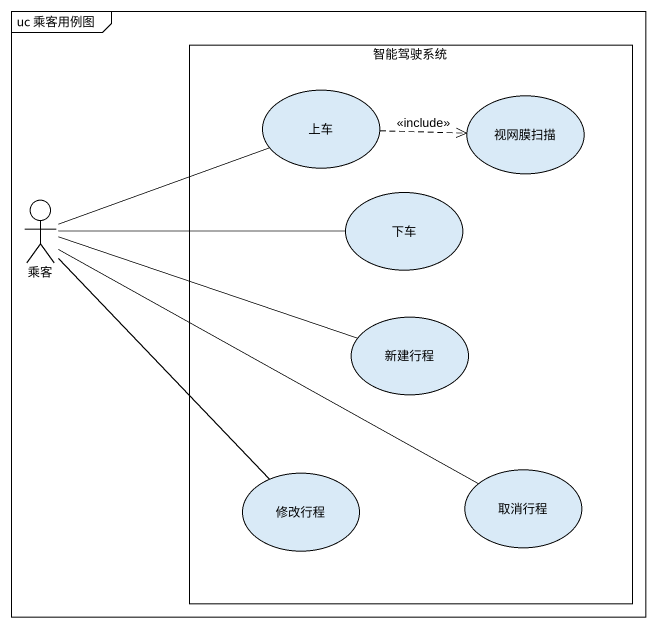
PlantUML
@startuml
mainframe uc 乘客用例图
rectangle 智能驾驶系统 {
  usecase 上车
  usecase 视网膜扫描
  usecase 下车
  usecase 新建行程
  usecase 修改行程
  usecase 取消行程
}
actor 乘客
上车 .right.> 视网膜扫描 : <<include>>
乘客 -right- 上车
乘客 -right- 下车
乘客 -right- 新建行程
乘客 -- 修改行程
乘客 -right- 取消行程
@enduml
